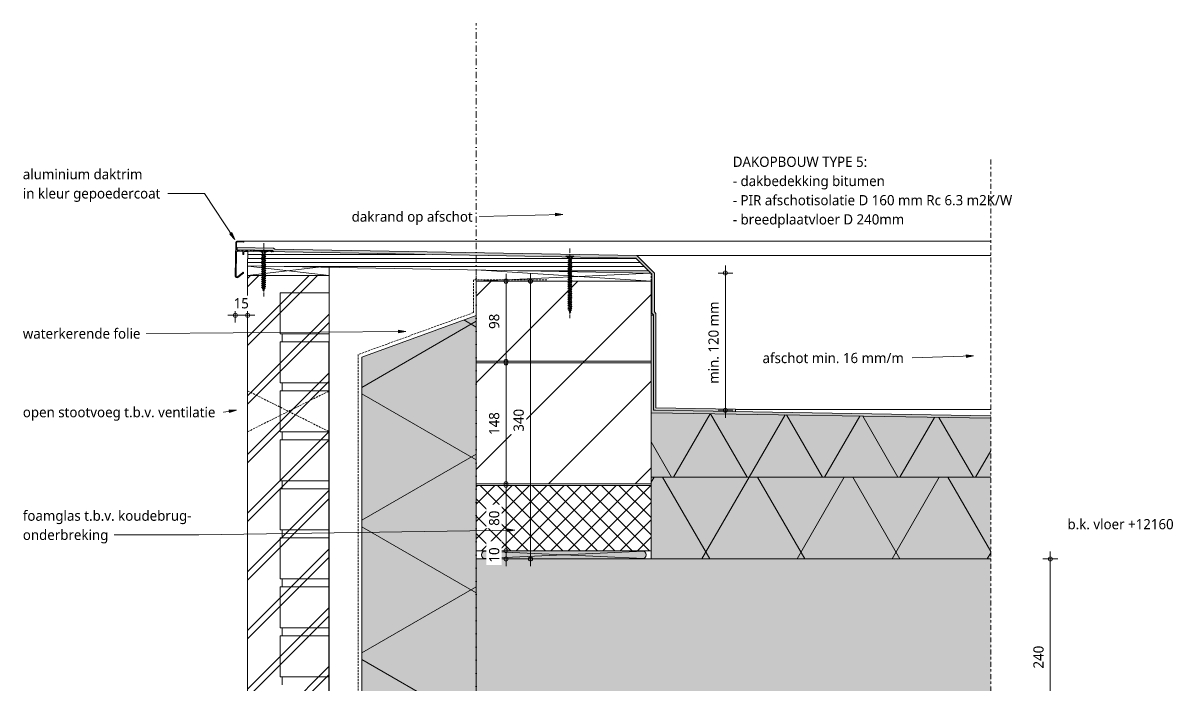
# Model space of a CAD drawing. Header units: millimetres. Extents: x -435 to 27166, y -19117 to 26500.
# Drawn here: x 7195 to 8603, y 3668 to 4478 of the extents above; entities that cross this region are included whole.
import ezdxf

# ---------------------------------------------------------------- set-up
doc = ezdxf.new("R2010")
doc.units = ezdxf.units.MM
for name, pattern in [('MV_center', [15, 6, -3, 3, -3]), ('MV_hartlijn_staal', [6.6, 5, -0.8, 0, -0.8]), ('MV_hidden', [3.75, 2.5, -1.25]), ('MV_stramien', [16, 8, -4, 0, -4])]:
    doc.linetypes.add(name, pattern=pattern)
for name, color, linetype, lineweight in [('A-ANNO-DIMS', 211, 'Continuous', 13), ('A-ANNO-DIMS-5', 211, 'Continuous', 13), ('A-DETL', 90, 'Continuous', 13), ('A-DETL-GENF', 92, 'Continuous', 18), ('G-ANNO-TEXT', 231, 'Continuous', 13)]:
    doc.layers.add(name, color=color, linetype=linetype, lineweight=lineweight)
doc.styles.add('Segoe UI_3', font='segoeui.ttf', dxfattribs={"height": 12.5})
doc.styles.add('Segoe UI_B', font='segoeui.ttf', dxfattribs={"height": 12.5})
doc.dimstyles.new('2_5_mm_4', dxfattribs={"dimscale": 304.8, "dimtxt": 13.092049, "dimasz": 0.016404, "dimexe": 0.029528, "dimexo": 0.0625, "dimgap": 0.014764, "dimtad": 1, "dimdec": 0, "dimzin": 0, "dimdsep": 46, "dimtxsty": 'Segoe UI_3', "dimblk1": 'DOTBLANK', "dimblk2": 'DOTBLANK', "dimsah": 1, "dimcen": 0.09, "dimdle": 0.029528, "dimazin": 0, "dimtfac": 1, "dimtdec": 4, "dimtix": 1, "dimtmove": 0, "dimatfit": 3, "dimfxl": 0.029528, "dimfxlon": 1, "dimtvp": 1, "dimtfill": 1, "dimtolj": 1, "dimtzin": 0, "dimarcsym": 2})

# ---------------------------------------------------------------- blocks, each defined once
blk = doc.blocks.new('42 isolatie - Type 1-3766664-Details Appartement')
at = {"layer": 'A-DETL-GENF'}
blk.add_hatch(color=256, dxfattribs=at).paths.add_polyline_path([(800.2, 0.8), (775.5, 140.8), (-50.7, 140.8), (0.3, 0.8), (776.4, 0.8)])
at = {"layer": 'A-DETL-GENF', "lineweight": 13}
h = blk.add_hatch(dxfattribs=at)
h.set_pattern_fill('FP_8', color=256, style=0, pattern_type=2)
h.set_pattern_definition([(60, (-857.8, 704), (-121.936, 70.4), []), (120, (-857.8, 704), (-121.936, -70.4), [])])
h.paths.add_polyline_path([(800.2, 0.8), (775.5, 140.8), (-50.7, 140.8), (0.3, 0.8), (776.4, 0.8)])
at = {"layer": 'A-DETL-GENF'}
for p, q in [((155.3, 140.8), (-50.7, 140.8)), ((-50.7, 140.8), (0.3, 0.8)), ((-50.7, 140.8), (0.3, 0.8)), ((247.3, 140.8), (155.3, 140.8)), ((247.3, 140.8), (155.3, 140.8)), ((487.2, 140.8), (247.3, 140.8)), ((497.3, 140.8), (487.2, 140.8)), ((497.3, 140.8), (487.2, 140.8)), ((775.5, 140.8), (497.3, 140.8)), ((800.2, 0.8), (775.5, 140.8)), ((0.3, 0.8), (800.2, 0.8)), ((0.3, 0.8), (800.2, 0.8))]:
    blk.add_line(p, q, dxfattribs=at)
blk = doc.blocks.new('21 steen_negge_s - Negge 60 mm waalformaat 50_10-4391373-Details Appartement')
at = {"layer": 'A-DETL-GENF'}
for p, q in [((60, -10), (0, -10)), ((57.5, 0), (57.5, -10)), ((60, -60), (60, -10)), ((0, -60), (60, -60))]:
    blk.add_line(p, q, dxfattribs=at)
blk = doc.blocks.new('42 isolatie - Type 1-V118-Details Appartement')
at = {"layer": 'A-DETL-GENF'}
blk.add_hatch(color=256, dxfattribs=at).paths.add_polyline_path([(0.3, 0.8), (416.1, 0.8), (416.1, 100.8), (0.3, 100.8), (0.3, 92.8)])
at = {"layer": 'A-DETL-GENF', "lineweight": 13}
h = blk.add_hatch(dxfattribs=at)
h.set_pattern_fill('FP_86', color=256, style=0, pattern_type=2)
h.set_pattern_definition([(60, (0, 0), (-87.295, 50.4), []), (120, (0, 0), (-87.295, -50.4), [])])
h.paths.add_polyline_path([(0.3, 0.8), (416.1, 0.8), (416.1, 100.8), (0.3, 100.8), (0.3, 92.8)])
at = {"layer": 'A-DETL-GENF'}
for p, q in [((416.1, 100.8), (0.3, 100.8)), ((0.3, 100.8), (0.3, 92.8)), ((0.3, 100.8), (0.3, 92.8)), ((0.3, 92.8), (0.3, 0.8)), ((0.3, 92.8), (0.3, 0.8)), ((0.3, 0.8), (416.1, 0.8)), ((0.3, 0.8), (416.1, 0.8))]:
    blk.add_line(p, q, dxfattribs=at)
blk = doc.blocks.new('42 isolatie - Type 1-V119-Details Appartement')
at = {"layer": 'A-DETL-GENF'}
blk.add_hatch(color=256, dxfattribs=at).paths.add_polyline_path([(3.3, 0.8), (416.1, 0.8), (416.1, 73), (0.3, 79.7), (0.3, 0.8)])
at = {"layer": 'A-DETL-GENF', "lineweight": 13}
h = blk.add_hatch(dxfattribs=at)
h.set_pattern_fill('FP_87', color=256, style=0, pattern_type=2)
h.set_pattern_definition([(60, (0, 0), (-69.282, 40), []), (120, (0, 0), (-69.282, -40), [])])
h.paths.add_polyline_path([(3.3, 0.8), (416.1, 0.8), (416.1, 73), (0.3, 79.7), (0.3, 0.8)])
at = {"layer": 'A-DETL-GENF'}
blk.add_line((0.3, 0.8), (416.1, 0.8), dxfattribs=at)
blk.add_line((0.3, 0.8), (416.1, 0.8), dxfattribs=at)
blk = doc.blocks.new('33 sparing - Type 1-4933717-Details Appartement')
at = {"layer": 'A-DETL-GENF'}
for p, q in [((0, 0), (0, 11.7)), ((86.7, 10.2), (0, 0)), ((100, 0), (0, 0)), ((0.6, 11.7), (100, 0)), ((100, 10), (100, 0))]:
    blk.add_line(p, q, dxfattribs=at)
blk = doc.blocks.new('28 schroeven 2D - Verzonken schroef 5_0x50mm-3138919-Details Appartement')
at = {"layer": 'A-DETL-GENF', "lineweight": 5}
for p, q in [((-4.9, 0), (4.9, 0)), ((-2, -2.4), (-4.9, 0)), ((4.9, 0), (2, -2.4)), ((-4.5, -0.3), (4.5, -0.3)), ((2.5, -4.7), (-2.5, -5.9)), ((-2.5, -5.9), (-1.8, -5.3)), ((2.5, -7.2), (-2.5, -8.3)), ((-2.5, -8.3), (-1.8, -7.7)), ((2.5, -9.6), (-2.5, -10.8)), ((-2.5, -10.8), (-1.8, -10.1)), ((2.5, -12), (-2.5, -13.2)), ((-2.5, -13.2), (-1.8, -12.6)), ((-1.5, -4), (1.5, -3.3)), ((-1.5, -3.6), (-1.5, -45)), ((1.5, -45), (1.5, -3.6)), ((1.8, -5.4), (2.5, -4.7)), ((1.8, -7.8), (2.5, -7.2)), ((1.8, -10.2), (2.5, -9.6)), ((1.8, -12.7), (2.5, -12)), ((2.5, -14.5), (-2.5, -15.6)), ((-2.5, -15.6), (-1.8, -15)), ((2.5, -16.9), (-2.5, -18.1)), ((-2.5, -18.1), (-1.8, -17.4)), ((2.5, -19.4), (-2.5, -20.5)), ((-2.5, -20.5), (-1.8, -19.9)), ((2.5, -21.8), (-2.5, -23)), ((-2.5, -23), (-1.8, -22.3)), ((2.5, -24.2), (-2.5, -25.4)), ((-2.5, -25.4), (-1.8, -24.8)), ((2.5, -26.7), (-2.5, -27.8)), ((-2.5, -27.8), (-1.8, -27.2)), ((1.8, -15.1), (2.5, -14.5)), ((1.8, -17.6), (2.5, -16.9)), ((1.8, -20), (2.5, -19.4)), ((1.8, -22.4), (2.5, -21.8)), ((1.8, -24.9), (2.5, -24.2)), ((1.8, -27.3), (2.5, -26.7)), ((2.5, -29.1), (-2.5, -30.3)), ((-2.5, -30.3), (-1.8, -29.6)), ((2.5, -31.5), (-2.5, -32.7)), ((-2.5, -32.7), (-1.8, -32.1)), ((2.5, -34), (-2.5, -35.1)), ((-2.5, -35.1), (-1.8, -34.5)), ((2.5, -36.4), (-2.5, -37.6)), ((-2.5, -37.6), (-1.8, -36.9)), ((2.5, -38.9), (-2.5, -40)), ((-2.5, -40), (-1.8, -39.4)), ((2.5, -41.3), (-2.5, -42.5)), ((-2.5, -42.5), (-1.8, -41.8)), ((1.8, -29.7), (2.5, -29.1)), ((1.8, -32.2), (2.5, -31.5)), ((1.8, -34.6), (2.5, -34)), ((1.8, -37.1), (2.5, -36.4)), ((1.8, -39.5), (2.5, -38.9)), ((1.8, -41.9), (2.5, -41.3)), ((2.5, -43.7), (-2.5, -44.9)), ((-2.5, -44.9), (-1.8, -44.3)), ((1.8, -45.8), (-1.8, -46.7)), ((-1.8, -46.7), (-1, -46)), ((-1.5, -45), (0, -50)), ((-1, -48.7), (-0.3, -48.1)), ((1, -48.2), (-1, -48.7)), ((0, -50), (1.5, -45)), ((0.3, -48.9), (1, -48.2)), ((1, -46.5), (1.8, -45.8)), ((1.8, -44.4), (2.5, -43.7))]:
    blk.add_line(p, q, dxfattribs=at)
at = {"layer": 'A-DETL-GENF'}
for p, q in [((-1.5, -3.6), (-1.5, 0)), ((1.5, -3.6), (1.5, 0))]:
    blk.add_line(p, q, dxfattribs=at)
at = {"layer": 'A-DETL-GENF', "linetype": 'MV_hartlijn_staal', "lineweight": 13}
blk.add_line((0, 9.1), (0, -55.9), dxfattribs=at)
at = {"layer": 'A-DETL-GENF', "lineweight": 5}
for centre, start, end in [((-3, -3.6), 360, 50), ((3, -3.6), 130, 180)]:
    blk.add_arc(centre, 1.5, start, end, dxfattribs=at)
for points in [[(-2.5, -5.9), (-1.8, -6.2), (1.8, -5.4)], [(-2.5, -8.3), (-1.8, -8.6), (1.8, -7.8)], [(-2.5, -10.8), (-1.8, -11.1), (1.8, -10.2)], [(-2.5, -13.2), (-1.8, -13.5), (1.8, -12.7)], [(-1.8, -5.3), (2.2, -4.5), (2.5, -4.7)], [(-1.8, -7.7), (2.2, -6.9), (2.5, -7.2)], [(-1.8, -10.1), (2.2, -9.3), (2.5, -9.6)], [(-1.8, -12.6), (2.2, -11.8), (2.5, -12)], [(-2.5, -15.6), (-1.8, -15.9), (1.8, -15.1)], [(-2.5, -18.1), (-1.8, -18.4), (1.8, -17.6)], [(-2.5, -20.5), (-1.8, -20.8), (1.8, -20)], [(-2.5, -23), (-1.8, -23.3), (1.8, -22.4)], [(-2.5, -25.4), (-1.8, -25.7), (1.8, -24.9)], [(-2.5, -27.8), (-1.8, -28.1), (1.8, -27.3)], [(-1.8, -15), (2.2, -14.2), (2.5, -14.5)], [(-1.8, -17.4), (2.2, -16.6), (2.5, -16.9)], [(-1.8, -19.9), (2.2, -19.1), (2.5, -19.4)], [(-1.8, -22.3), (2.2, -21.5), (2.5, -21.8)], [(-1.8, -24.8), (2.2, -24), (2.5, -24.2)], [(-1.8, -27.2), (2.2, -26.4), (2.5, -26.7)], [(-2.5, -30.3), (-1.8, -30.6), (1.8, -29.7)], [(-2.5, -32.7), (-1.8, -33), (1.8, -32.2)], [(-2.5, -35.1), (-1.8, -35.4), (1.8, -34.6)], [(-2.5, -37.6), (-1.8, -37.9), (1.8, -37.1)], [(-2.5, -40), (-1.8, -40.3), (1.8, -39.5)], [(-2.5, -42.5), (-1.8, -42.8), (1.8, -41.9)], [(-1.8, -29.6), (2.2, -28.8), (2.5, -29.1)], [(-1.8, -32.1), (2.2, -31.3), (2.5, -31.5)], [(-1.8, -34.5), (2.2, -33.7), (2.5, -34)], [(-1.8, -36.9), (2.2, -36.1), (2.5, -36.4)], [(-1.8, -39.4), (2.2, -38.6), (2.5, -38.9)], [(-1.8, -41.8), (2.2, -41), (2.5, -41.3)], [(-2.5, -44.9), (-1.8, -45.2), (1.8, -44.4)], [(-1.8, -44.3), (2.2, -43.5), (2.5, -43.7)], [(-1.8, -46.7), (-1.3, -46.9), (1, -46.5)], [(-1, -46), (1.6, -45.6), (1.8, -45.8)], [(-1, -48.7), (-0.8, -48.8), (0.3, -48.9)], [(-0.3, -48.1), (1, -48.1), (1, -48.2)]]:
    blk.add_open_spline(points, degree=2, dxfattribs=at)
blk = doc.blocks.new('28 schroeven 2D - Verzonken schroef 5_0x70mm-3126482-Details Appartement')
at = {"layer": 'A-DETL-GENF', "lineweight": 5}
for p, q in [((-4.9, 0), (4.9, 0)), ((-2, -2.4), (-4.9, 0)), ((4.9, 0), (2, -2.4)), ((-4.5, -0.3), (4.5, -0.3)), ((2.5, -4.7), (-2.5, -5.9)), ((-2.5, -5.9), (-1.8, -5.3)), ((2.5, -7), (-2.5, -8.2)), ((-2.5, -8.2), (-1.8, -7.5)), ((2.5, -9.3), (-2.5, -10.4)), ((-2.5, -10.4), (-1.8, -9.8)), ((2.5, -11.5), (-2.5, -12.7)), ((-2.5, -12.7), (-1.8, -12.1)), ((2.5, -13.8), (-2.5, -15)), ((-1.5, -4), (1.5, -3.3)), ((-1.5, -3.6), (-1.5, -65)), ((1.5, -65), (1.5, -3.6)), ((1.8, -5.4), (2.5, -4.7)), ((1.8, -7.6), (2.5, -7)), ((1.8, -9.9), (2.5, -9.3)), ((1.8, -12.2), (2.5, -11.5)), ((1.8, -14.5), (2.5, -13.8)), ((-2.5, -15), (-1.8, -14.3)), ((2.5, -16.1), (-2.5, -17.2)), ((-2.5, -17.2), (-1.8, -16.6)), ((2.5, -18.3), (-2.5, -19.5)), ((-2.5, -19.5), (-1.8, -18.9)), ((2.5, -20.6), (-2.5, -21.8)), ((-2.5, -21.8), (-1.8, -21.1)), ((2.5, -22.9), (-2.5, -24.1)), ((-2.5, -24.1), (-1.8, -23.4)), ((2.5, -25.2), (-2.5, -26.3)), ((-2.5, -26.3), (-1.8, -25.7)), ((2.5, -27.4), (-2.5, -28.6)), ((-2.5, -28.6), (-1.8, -27.9)), ((1.8, -16.7), (2.5, -16.1)), ((1.8, -19), (2.5, -18.3)), ((1.8, -21.3), (2.5, -20.6)), ((1.8, -23.5), (2.5, -22.9)), ((1.8, -25.8), (2.5, -25.2)), ((1.8, -28.1), (2.5, -27.4)), ((2.5, -29.7), (-2.5, -30.9)), ((-2.5, -30.9), (-1.8, -30.2)), ((2.5, -32), (-2.5, -33.1)), ((-2.5, -33.1), (-1.8, -32.5)), ((2.5, -34.2), (-2.5, -35.4)), ((-2.5, -35.4), (-1.8, -34.8)), ((2.5, -36.5), (-2.5, -37.7)), ((-2.5, -37.7), (-1.8, -37)), ((2.5, -38.8), (-2.5, -39.9)), ((-2.5, -39.9), (-1.8, -39.3)), ((2.5, -41), (-2.5, -42.2)), ((-2.5, -42.2), (-1.8, -41.6)), ((1.8, -30.3), (2.5, -29.7)), ((1.8, -32.6), (2.5, -32)), ((1.8, -34.9), (2.5, -34.2)), ((1.8, -37.1), (2.5, -36.5)), ((1.8, -39.4), (2.5, -38.8)), ((1.8, -41.7), (2.5, -41)), ((2.5, -43.3), (-2.5, -44.5)), ((-2.5, -44.5), (-1.8, -43.8)), ((2.5, -45.6), (-2.5, -46.7)), ((-2.5, -46.7), (-1.8, -46.1)), ((2.5, -47.8), (-2.5, -49)), ((-2.5, -49), (-1.8, -48.4)), ((2.5, -50.1), (-2.5, -51.3)), ((-2.5, -51.3), (-1.8, -50.6)), ((2.5, -52.4), (-2.5, -53.5)), ((-2.5, -53.5), (-1.8, -52.9)), ((2.5, -54.7), (-2.5, -55.8)), ((-2.5, -55.8), (-1.8, -55.2)), ((1.8, -43.9), (2.5, -43.3)), ((1.8, -46.2), (2.5, -45.6)), ((1.8, -48.5), (2.5, -47.8)), ((1.8, -50.8), (2.5, -50.1)), ((1.8, -53), (2.5, -52.4)), ((1.8, -55.3), (2.5, -54.7)), ((2.5, -56.9), (-2.5, -58.1)), ((-2.5, -58.1), (-1.8, -57.4)), ((2.5, -59.2), (-2.5, -60.4)), ((-2.5, -60.4), (-1.8, -59.7)), ((2.5, -61.5), (-2.5, -62.6)), ((-2.5, -62.6), (-1.8, -62)), ((2.5, -63.7), (-2.5, -64.9)), ((-2.5, -64.9), (-1.8, -64.3)), ((1.8, -65.8), (-1.8, -66.7)), ((-1.8, -66.7), (-1, -66)), ((-1.5, -65), (0, -70)), ((-1, -68.7), (-0.3, -68.1)), ((1, -68.2), (-1, -68.7)), ((0, -70), (1.5, -65)), ((0.3, -68.9), (1, -68.2)), ((1, -66.5), (1.8, -65.8)), ((1.8, -57.6), (2.5, -56.9)), ((1.8, -59.8), (2.5, -59.2)), ((1.8, -62.1), (2.5, -61.5)), ((1.8, -64.4), (2.5, -63.7))]:
    blk.add_line(p, q, dxfattribs=at)
at = {"layer": 'A-DETL-GENF'}
for p, q in [((-1.5, -3.6), (-1.5, 0)), ((1.5, -3.6), (1.5, 0))]:
    blk.add_line(p, q, dxfattribs=at)
at = {"layer": 'A-DETL-GENF', "linetype": 'MV_hartlijn_staal', "lineweight": 13}
blk.add_line((0, 9.1), (0, -75.9), dxfattribs=at)
at = {"layer": 'A-DETL-GENF', "lineweight": 5}
for centre, start, end in [((-3, -3.6), 360, 50), ((3, -3.6), 130, 180)]:
    blk.add_arc(centre, 1.5, start, end, dxfattribs=at)
for points in [[(-2.5, -5.9), (-1.8, -6.2), (1.8, -5.4)], [(-2.5, -8.2), (-1.8, -8.5), (1.8, -7.6)], [(-2.5, -10.4), (-1.8, -10.7), (1.8, -9.9)], [(-2.5, -12.7), (-1.8, -13), (1.8, -12.2)], [(-1.8, -5.3), (2.2, -4.5), (2.5, -4.7)], [(-1.8, -7.5), (2.2, -6.7), (2.5, -7)], [(-1.8, -9.8), (2.2, -9), (2.5, -9.3)], [(-1.8, -12.1), (2.2, -11.3), (2.5, -11.5)], [(-1.8, -14.3), (2.2, -13.5), (2.5, -13.8)], [(-2.5, -15), (-1.8, -15.3), (1.8, -14.5)], [(-2.5, -17.2), (-1.8, -17.5), (1.8, -16.7)], [(-2.5, -19.5), (-1.8, -19.8), (1.8, -19)], [(-2.5, -21.8), (-1.8, -22.1), (1.8, -21.3)], [(-2.5, -24.1), (-1.8, -24.3), (1.8, -23.5)], [(-2.5, -26.3), (-1.8, -26.6), (1.8, -25.8)], [(-2.5, -28.6), (-1.8, -28.9), (1.8, -28.1)], [(-1.8, -16.6), (2.2, -15.8), (2.5, -16.1)], [(-1.8, -18.9), (2.2, -18.1), (2.5, -18.3)], [(-1.8, -21.1), (2.2, -20.3), (2.5, -20.6)], [(-1.8, -23.4), (2.2, -22.6), (2.5, -22.9)], [(-1.8, -25.7), (2.2, -24.9), (2.5, -25.2)], [(-1.8, -27.9), (2.2, -27.1), (2.5, -27.4)], [(-2.5, -30.9), (-1.8, -31.2), (1.8, -30.3)], [(-2.5, -33.1), (-1.8, -33.4), (1.8, -32.6)], [(-2.5, -35.4), (-1.8, -35.7), (1.8, -34.9)], [(-2.5, -37.7), (-1.8, -38), (1.8, -37.1)], [(-2.5, -39.9), (-1.8, -40.2), (1.8, -39.4)], [(-2.5, -42.2), (-1.8, -42.5), (1.8, -41.7)], [(-1.8, -30.2), (2.2, -29.4), (2.5, -29.7)], [(-1.8, -32.5), (2.2, -31.7), (2.5, -32)], [(-1.8, -34.8), (2.2, -34), (2.5, -34.2)], [(-1.8, -37), (2.2, -36.2), (2.5, -36.5)], [(-1.8, -39.3), (2.2, -38.5), (2.5, -38.8)], [(-1.8, -41.6), (2.2, -40.8), (2.5, -41)], [(-2.5, -44.5), (-1.8, -44.8), (1.8, -43.9)], [(-2.5, -46.7), (-1.8, -47), (1.8, -46.2)], [(-2.5, -49), (-1.8, -49.3), (1.8, -48.5)], [(-2.5, -51.3), (-1.8, -51.6), (1.8, -50.8)], [(-2.5, -53.5), (-1.8, -53.8), (1.8, -53)], [(-2.5, -55.8), (-1.8, -56.1), (1.8, -55.3)], [(-1.8, -43.8), (2.2, -43), (2.5, -43.3)], [(-1.8, -46.1), (2.2, -45.3), (2.5, -45.6)], [(-1.8, -48.4), (2.2, -47.6), (2.5, -47.8)], [(-1.8, -50.6), (2.2, -49.8), (2.5, -50.1)], [(-1.8, -52.9), (2.2, -52.1), (2.5, -52.4)], [(-1.8, -55.2), (2.2, -54.4), (2.5, -54.7)], [(-2.5, -58.1), (-1.8, -58.4), (1.8, -57.6)], [(-2.5, -60.4), (-1.8, -60.6), (1.8, -59.8)], [(-2.5, -62.6), (-1.8, -62.9), (1.8, -62.1)], [(-2.5, -64.9), (-1.8, -65.2), (1.8, -64.4)], [(-1.8, -57.4), (2.2, -56.6), (2.5, -56.9)], [(-1.8, -59.7), (2.2, -58.9), (2.5, -59.2)], [(-1.8, -62), (2.2, -61.2), (2.5, -61.5)], [(-1.8, -64.3), (2.2, -63.5), (2.5, -63.7)], [(-1.8, -66.7), (-1.3, -66.9), (1, -66.5)], [(-1, -66), (1.6, -65.6), (1.8, -65.8)], [(-1, -68.7), (-0.8, -68.8), (0.3, -68.9)], [(-0.3, -68.1), (1, -68.1), (1, -68.2)]]:
    blk.add_open_spline(points, degree=2, dxfattribs=at)
blk = doc.blocks.new('33 sparing - Type 1-4933713-Details Appartement')
at = {"layer": 'A-DETL-GENF'}
for p, q in [((0, 10), (214, 10)), ((0, 0), (0, 10)), ((0, 10), (214, 0)), ((214, 10), (0, 0)), ((214, 0), (0, 0)), ((214, 10), (214, 0))]:
    blk.add_line(p, q, dxfattribs=at)
blk = doc.blocks.new('NLRS_00_DI_maskeer - Type 1-4234983-Details Appartement')
at = {"layer": 'A-DETL-GENF', "linetype": 'MV_center'}
blk.add_line((728.9, 0), (-100, 0), dxfattribs=at)
blk = doc.blocks.new('DIMBLOCK492-Details Appartement')
at = {"layer": 'A-ANNO-DIMS-5'}
for p, q in [((7786.6, 3921.2), (7786.6, 3832.2)), ((7786.6, 3912.2), (7777.6, 3912.2)), ((7786.6, 3912.2), (7795.6, 3912.2)), ((7786.6, 3832.2), (7777.6, 3832.2)), ((7786.6, 3832.2), (7795.6, 3832.2))]:
    blk.add_line(p, q, dxfattribs=at)
for centre in [(7786.6, 3912.2), (7786.6, 3832.2)]:
    blk.add_circle(centre, 2.5, dxfattribs=at)
at = {"layer": 'A-ANNO-DIMS-5', "color": 0, "insert": (7765.8, 3862.7), "char_height": 12.5, "width": 22.852, "attachment_point": 1, "rotation": 90, "line_spacing_factor": 1.142579, "style": 'Segoe UI_3', "bg_fill": 3, "box_fill_scale": 1.25, "bg_fill_color": 9, "bg_fill_true_color": 13158600, "bg_fill_transparency": 0}
blk.add_mtext('80', dxfattribs=at)
blk = doc.blocks.new('_DotBlank')
at = {"color": 0, "linetype": 'ByBlock', "lineweight": -2}
blk.add_line((-0.5, 0), (-1, 0), dxfattribs=at)
blk.add_circle((0, 0), 0.5, dxfattribs=at)
blk = doc.blocks.new('DIMBLOCK493-Details Appartement')
at = {"layer": 'A-ANNO-DIMS-5'}
for p, q in [((7786.6, 3832.2), (7777.6, 3832.2)), ((7786.6, 3832.2), (7786.6, 3813.2)), ((7786.6, 3832.2), (7795.6, 3832.2)), ((7786.6, 3822.2), (7777.6, 3822.2)), ((7786.6, 3822.2), (7795.6, 3822.2))]:
    blk.add_line(p, q, dxfattribs=at)
for centre in [(7786.6, 3832.2), (7786.6, 3822.2)]:
    blk.add_circle(centre, 2.5, dxfattribs=at)
at = {"layer": 'A-ANNO-DIMS-5', "color": 0, "insert": (7765.8, 3817.7), "char_height": 12.5, "width": 22.852, "attachment_point": 1, "rotation": 90, "line_spacing_factor": 1.142579, "style": 'Segoe UI_3', "bg_fill": 3, "box_fill_scale": 1.25, "bg_fill_color": 9, "bg_fill_true_color": 13158600, "bg_fill_transparency": 0}
blk.add_mtext('10', dxfattribs=at)
blk = doc.blocks.new('DIMBLOCK494-Details Appartement')
at = {"layer": 'A-ANNO-DIMS-5'}
for p, q in [((8055.2, 4172.2), (8046.2, 4172.2)), ((8055.2, 3995.1), (8055.2, 4181.2)), ((8055.2, 4172.2), (8064.2, 4172.2)), ((8055.2, 4004.1), (8046.2, 4004.1)), ((8055.2, 4004.1), (8064.2, 4004.1))]:
    blk.add_line(p, q, dxfattribs=at)
for centre in [(8055.2, 4172.2), (8055.2, 4004.1)]:
    blk.add_circle(centre, 2.5, dxfattribs=at)
at = {"layer": 'A-ANNO-DIMS-5', "color": 0, "insert": (8034.4, 4036.6), "char_height": 12.5, "width": 123.684, "attachment_point": 1, "rotation": 90, "line_spacing_factor": 1.142579, "style": 'Segoe UI_3', "bg_fill": 3, "box_fill_scale": 1.25, "bg_fill_color": 9, "bg_fill_true_color": 13158600, "bg_fill_transparency": 0}
blk.add_mtext('min. 120 mm', dxfattribs=at)
blk = doc.blocks.new('DIMBLOCK495-Details Appartement')
at = {"layer": 'A-ANNO-DIMS-5'}
for p, q in [((7455.1, 4120.5), (7455.1, 4129.5)), ((7470.2, 4120.5), (7470.2, 4129.5)), ((7446.1, 4120.5), (7479.2, 4120.5)), ((7455.1, 4120.5), (7455.1, 4111.5)), ((7470.2, 4120.5), (7470.2, 4111.5))]:
    blk.add_line(p, q, dxfattribs=at)
for centre in [(7455.1, 4120.5), (7470.2, 4120.5)]:
    blk.add_circle(centre, 2.5, dxfattribs=at)
at = {"layer": 'A-ANNO-DIMS-5', "color": 0, "insert": (7453.1, 4141.4), "char_height": 12.5, "width": 22.852, "attachment_point": 1, "line_spacing_factor": 1.142579, "style": 'Segoe UI_3', "bg_fill": 3, "box_fill_scale": 1.25, "bg_fill_color": 9, "bg_fill_true_color": 13158600, "bg_fill_transparency": 0}
blk.add_mtext('15', dxfattribs=at)
blk = doc.blocks.new('DIMBLOCK496-Details Appartement')
at = {"layer": 'A-ANNO-DIMS-5'}
for p, q in [((7816.6, 3813.2), (7816.6, 4171.2)), ((7816.6, 4162.2), (7807.6, 4162.2)), ((7816.6, 4162.2), (7825.6, 4162.2)), ((7816.6, 3822.2), (7807.6, 3822.2)), ((7816.6, 3822.2), (7825.6, 3822.2))]:
    blk.add_line(p, q, dxfattribs=at)
for centre in [(7816.6, 4162.2), (7816.6, 3822.2)]:
    blk.add_circle(centre, 2.5, dxfattribs=at)
at = {"layer": 'A-ANNO-DIMS-5', "color": 0, "insert": (7795.8, 3977.9), "char_height": 12.5, "width": 34.277, "attachment_point": 1, "rotation": 90, "line_spacing_factor": 1.142579, "style": 'Segoe UI_3', "bg_fill": 3, "box_fill_scale": 1.25, "bg_fill_color": 9, "bg_fill_true_color": 13158600, "bg_fill_transparency": 0}
blk.add_mtext('340', dxfattribs=at)
blk = doc.blocks.new('DIMBLOCK497-Details Appartement')
at = {"layer": 'A-ANNO-DIMS-5'}
for p, q in [((7786.6, 3905.2), (7786.6, 4071.2)), ((7786.6, 4062.2), (7777.6, 4062.2)), ((7786.6, 4062.2), (7795.6, 4062.2)), ((7786.6, 3914.2), (7777.6, 3914.2)), ((7786.6, 3914.2), (7795.6, 3914.2))]:
    blk.add_line(p, q, dxfattribs=at)
for centre in [(7786.6, 4062.2), (7786.6, 3914.2)]:
    blk.add_circle(centre, 2.5, dxfattribs=at)
at = {"layer": 'A-ANNO-DIMS-5', "color": 0, "insert": (7765.8, 3973.9), "char_height": 12.5, "width": 34.277, "attachment_point": 1, "rotation": 90, "line_spacing_factor": 1.142579, "style": 'Segoe UI_3', "bg_fill": 3, "box_fill_scale": 1.25, "bg_fill_color": 9, "bg_fill_true_color": 13158600, "bg_fill_transparency": 0}
blk.add_mtext('148', dxfattribs=at)
blk = doc.blocks.new('DIMBLOCK498-Details Appartement')
at = {"layer": 'A-ANNO-DIMS-5'}
for p, q in [((7786.6, 4055.2), (7786.6, 4171.2)), ((7786.6, 4162.2), (7777.6, 4162.2)), ((7786.6, 4162.2), (7795.6, 4162.2)), ((7786.6, 4064.2), (7777.6, 4064.2)), ((7786.6, 4064.2), (7795.6, 4064.2))]:
    blk.add_line(p, q, dxfattribs=at)
for centre in [(7786.6, 4162.2), (7786.6, 4064.2)]:
    blk.add_circle(centre, 2.5, dxfattribs=at)
at = {"layer": 'A-ANNO-DIMS-5', "color": 0, "insert": (7765.8, 4103.7), "char_height": 12.5, "width": 22.852, "attachment_point": 1, "rotation": 90, "line_spacing_factor": 1.142579, "style": 'Segoe UI_3', "bg_fill": 3, "box_fill_scale": 1.25, "bg_fill_color": 9, "bg_fill_true_color": 13158600, "bg_fill_transparency": 0}
blk.add_mtext('98', dxfattribs=at)
blk = doc.blocks.new('DIMBLOCK499-Details Appartement')
at = {"layer": 'A-ANNO-DIMS-5'}
for p, q in [((8453, 3831.2), (8453, 3573.3)), ((8453, 3822.2), (8444, 3822.2)), ((8453, 3822.2), (8462, 3822.2)), ((8453, 3582.3), (8444, 3582.3)), ((8453, 3582.3), (8462, 3582.3))]:
    blk.add_line(p, q, dxfattribs=at)
for centre in [(8453, 3822.2), (8453, 3582.3)]:
    blk.add_circle(centre, 2.5, dxfattribs=at)
at = {"layer": 'A-ANNO-DIMS-5', "color": 0, "insert": (8432.2, 3688), "char_height": 12.5, "width": 34.277, "attachment_point": 1, "rotation": 90, "line_spacing_factor": 1.142579, "style": 'Segoe UI_3', "bg_fill": 3, "box_fill_scale": 1.25, "bg_fill_color": 9, "bg_fill_true_color": 13158600, "bg_fill_transparency": 0}
blk.add_mtext('240', dxfattribs=at)

msp = doc.modelspace()

# ---------------------------------------------------------------- hatches: boundary and pattern name
at = {"layer": 'A-DETL-GENF', "lineweight": 13}
h = msp.add_hatch(dxfattribs=at)
h.set_pattern_fill('FP_83', color=254, style=0, pattern_type=2)
h.set_pattern_definition([(45, (0, 0), (-22.45064, 22.45064), []), (45, (7.938, 0), (0, 44.90128), []), (45, (-7.938, 0), (0, 44.90128), [])])
h.paths.add_polyline_path([(7457, 4166.3), (7457.5, 4166.3), (7458, 4166.4), (7458.4, 4166.7), (7465.1, 4172.2), (7465.2, 4172.5), (7465.1, 4172.7), (7465.1, 4172.9), (7464.7, 4173), (7464.5, 4173), (7464.3, 4172.9), (7457.5, 4167.4), (7457.3, 4167.3), (7457.1, 4167.3), (7456.8, 4167.4), (7456.6, 4167.5), (7456.4, 4167.6), (7456.3, 4167.8), (7456.2, 4168), (7456.2, 4168.3), (7456.5, 4198.6), (7457.2, 4198.7), (7457.9, 4198.8), (7464.2, 4198.7), (7464.4, 4198), (7464.4, 4197.2), (7464.4, 4195.2), (7464.6, 4194.8), (7464.8, 4194.7), (7465.1, 4194.7), (7465.3, 4194.8), (7465.5, 4195.2), (7465.5, 4198), (7465.7, 4198.7), (7470.4, 4198.6), (7470.4, 4198.8), (7500.1, 4198.3), (7500.3, 4198.4), (7500.5, 4198.7), (7500.5, 4198.9), (7500.2, 4199.3), (7500, 4199.3), (7498.2, 4199.4), (7497.4, 4199.7), (7496.6, 4199.8), (7495.8, 4199.7), (7495, 4199.4), (7493.1, 4199.4), (7492.3, 4199.7), (7491.5, 4199.8), (7490.7, 4199.7), (7489.9, 4199.4), (7488.2, 4199.5), (7487.4, 4199.7), (7486.6, 4199.8), (7485.7, 4199.8), (7484.9, 4199.5), (7483.2, 4199.5), (7482.4, 4199.8), (7481.6, 4199.9), (7480.7, 4199.8), (7479.9, 4199.6), (7478.2, 4199.6), (7477.4, 4199.9), (7476.6, 4200), (7475.7, 4199.9), (7474.9, 4199.6), (7473.2, 4199.6), (7472.4, 4199.9), (7471.5, 4200), (7470.7, 4199.9), (7469.9, 4199.7), (7468.2, 4199.7), (7467.8, 4200), (7467.6, 4200), (7465.5, 4200), (7465.2, 4199.9), (7464.9, 4199.7), (7463.2, 4199.7), (7462.8, 4200), (7462.6, 4200.1), (7460.4, 4200.1), (7460.2, 4200), (7459.9, 4199.8), (7458.2, 4199.8), (7457.9, 4200.1), (7457.5, 4200.2), (7457.1, 4200.2), (7456.8, 4200.2), (7456.6, 4200.4), (7456.7, 4209.8), (7456.8, 4210.1), (7457, 4210.2), (7457.2, 4210.2), (7465.2, 4210.1), (7465.6, 4210.4), (7465.6, 4210.6), (7465.6, 4210.9), (7465.4, 4211.1), (7465.1, 4211.2), (7456.7, 4211.2), (7456.4, 4211.1), (7456.1, 4210.8), (7455.8, 4210.5), (7455.7, 4210.2), (7455.6, 4209.8), (7455.1, 4168.3), (7455.2, 4167.8), (7455.4, 4167.3), (7455.7, 4166.9), (7456.1, 4166.6), (7456.5, 4166.4)])
at = {"layer": 'A-DETL-GENF'}
for color, points in [(7, [(8067.7, 4002.5), (8067.7, 4005.5), (7970.2, 4007), (7970.2, 4122.5), (7968.2, 4124.5), (7968.2, 4172.2), (7946.9, 4193.5), (7503.6, 4201.2), (7502, 4202.8), (7457.5, 4203.4), (7457.5, 4200.4), (7500.7, 4199.8), (7502.3, 4198.2), (7945.6, 4190.5), (7965.2, 4171), (7965.2, 4123.2), (7967.2, 4121.2), (7967.2, 4004.1)]), (7, [(8380, 3994.5), (8380, 3997.5), (7967.2, 4004.1), (7967.2, 4120.4), (7964.2, 4120.4), (7964.2, 4001.1), (8147.5, 3998.2)]), (9, [(7761.6, 3822.2), (7953, 3822.2), (7954.2, 3822.4), (7955.5, 3822.9), (7956.5, 3823.7), (7957.3, 3824.7), (7957.8, 3825.9), (7958, 3827.2), (7957.8, 3828.5), (7957.3, 3829.7), (7956.5, 3830.8), (7955.5, 3831.6), (7954.2, 3832.1), (7953, 3832.2), (7761.6, 3832.2), (7760.3, 3832.1), (7759.1, 3831.6), (7758.1, 3830.8), (7757.3, 3829.7), (7756.8, 3828.5), (7756.6, 3827.2), (7756.8, 3825.9), (7757.3, 3824.7), (7758.1, 3823.7), (7759.1, 3822.9), (7760.3, 3822.4)]), (9, [(7750.2, 3582.3), (7829.4, 3582.3), (7829.4, 3632.3), (8380, 3632.3), (8380, 3822.2), (7750.2, 3822.2), (7750.2, 3632.3)])]:
    msp.add_hatch(color=color, dxfattribs=at).paths.add_polyline_path(points)
at = {"layer": 'A-DETL-GENF', "lineweight": 13}
h = msp.add_hatch(dxfattribs=at)
h.set_pattern_fill('FP_36', color=254, style=0, pattern_type=2)
h.set_pattern_definition([(0, (0, 0), (0, 5), [])])
h.paths.add_polyline_path([(7964, 4172.2), (7945.6, 4190.5), (7470.4, 4198.8), (7470, 4180.8), (7673.1, 4177.2)])
h = msp.add_hatch(dxfattribs=at)
h.set_pattern_fill('FP_10', color=57, style=0, pattern_type=2)
h.set_pattern_definition([(45, (0, 0), (-35.92102, 35.92102), []), (45, (10.16, 0), (-35.92102, 35.92102), [])])
h.paths.add_polyline_path([(7554.6, 3248.7), (7570.2, 3248.7), (7570.2, 4169), (7470.2, 4169), (7470.2, 3248.7)])
h = msp.add_hatch(dxfattribs=at)
h.set_pattern_fill('FP_9', color=57, style=0, pattern_type=2)
h.set_pattern_definition([(45, (0, 0), (-53.033, 53.033), [])])
h.paths.add_polyline_path([(7964.2, 3914.2), (7964.2, 4162.2), (7750.2, 4162.2), (7750.2, 3914.2)])
h = msp.add_hatch(dxfattribs=at)
h.set_pattern_fill('FP_21', color=251, style=0, pattern_type=2)
h.set_pattern_definition([(45, (0, 0), (-10.606602, 10.606602), []), (135, (0, 0), (-10.606602, -10.606602), [])])
h.paths.add_polyline_path([(7964.2, 3832.2), (7964.2, 3912.2), (7750.2, 3912.2), (7750.2, 3832.2)])
at = {"layer": 'G-ANNO-TEXT'}
for points in [[(7856.1, 4243.9), (7847.1, 4245.3), (7847.2, 4242.1)], [(7454.7, 4213.3), (7451, 4221.7), (7448.4, 4219.9)], [(7663.9, 4100.7), (7654.9, 4102.2), (7654.9, 4099)], [(8359.1, 4070.8), (8350.1, 4072.1), (8350.2, 4068.9)], [(7456.8, 4004.5), (7447.7, 4004.6), (7448.2, 4001.5)]]:
    msp.add_hatch(color=7, dxfattribs=at).paths.add_polyline_path(points)

# ---------------------------------------------------------------- linework, layer by layer
at = {"layer": 'A-DETL', "linetype": 'MV_stramien', "lineweight": 18}
msp.add_line((7750.2, 3235.3), (7750.2, 4478.2), dxfattribs=at)
at = {"layer": 'A-DETL', "lineweight": 18}
for p, q in [((7465.1, 4211.2), (7457.1, 4211.3)), ((7457.2, 4210.2), (7465.1, 4210.1)), ((7455.6, 4209.8), (7455.1, 4168.3)), ((7456.2, 4168.3), (7456.5, 4198.6)), ((7456.6, 4200.4), (7456.7, 4209.7)), ((7502, 4202.8), (7457.5, 4203.4)), ((7457.5, 4203.4), (7457.5, 4200.4)), ((7457.5, 4200.4), (7500.7, 4199.8)), ((7457.9, 4198.8), (7464.2, 4198.7)), ((7459.9, 4199.8), (7458.2, 4199.8)), ((7462.2, 4200.1), (7460.8, 4200.1)), ((7464.9, 4199.7), (7463.2, 4199.7)), ((7464.4, 4197.2), (7464.4, 4195.2)), ((7465.5, 4195.2), (7465.5, 4197.2)), ((7465.7, 4198.7), (7470.4, 4198.6)), ((7467.2, 4200), (7466.2, 4200.1)), ((7469.9, 4199.7), (7468.2, 4199.7)), ((7470.4, 4198.8), (7470, 4180.8)), ((7945.6, 4190.5), (7470.4, 4198.8)), ((7474.9, 4199.6), (7473.2, 4199.6)), ((7479.9, 4199.6), (7478.2, 4199.6)), ((7484.9, 4199.5), (7483.2, 4199.5)), ((7489.9, 4199.4), (7488.2, 4199.5)), ((7495, 4199.4), (7493.1, 4199.4)), ((7500, 4199.3), (7498.2, 4199.4)), ((7499, 4198.3), (7500, 4198.3)), ((7500.7, 4199.8), (7502.3, 4198.2)), ((7503.6, 4201.2), (7502, 4202.8)), ((7946.9, 4193.5), (7503.6, 4201.2)), ((7964, 4172.2), (7945.6, 4190.5)), ((7968.2, 4172.2), (7946.9, 4193.5)), ((7464.3, 4172.9), (7457.8, 4167.5)), ((7458.4, 4166.7), (7465, 4172.1)), ((7470, 4180.8), (7964, 4172.2)), ((7570.2, 4169), (7470.2, 4169)), ((7470.2, 4169), (7470.2, 3248.7)), ((7570.2, 3248.7), (7570.2, 4169)), ((7750.2, 4175.9), (7964.2, 4162.2)), ((7750.2, 4162.2), (7963.3, 4172.2)), ((7964, 4172.2), (7965.2, 4171)), ((7964, 4172.2), (7964.2, 4172.2)), ((7965.2, 4171), (7965.2, 4123.2)), ((7968.2, 4124.5), (7968.2, 4172.2)), ((7964.2, 4162.2), (7750.2, 4162.2)), ((7750.2, 4162.2), (7750.2, 3914.2)), ((7964.2, 3914.2), (7964.2, 4162.2)), ((7967.2, 4120.4), (7964.2, 4120.4)), ((7965.2, 4123.2), (7967.2, 4121.2)), ((7967.2, 4121.2), (7967.2, 4120.4)), ((7967.2, 4004.1), (7967.2, 4120.4)), ((7970.2, 4122.5), (7968.2, 4124.5)), ((7970.2, 4007), (7970.2, 4122.5)), ((7750.2, 4064.2), (7964.2, 4064.2)), ((7750.2, 4062.2), (7964.2, 4062.2)), ((7964.2, 4001.1), (8380, 3994.5)), ((8380, 3997.5), (7967.2, 4004.1)), ((8067.7, 4005.5), (7970.2, 4007)), ((8067.7, 4005.2), (8067.7, 4005.5)), ((8380, 4005.2), (8067.7, 4005.2)), ((8067.7, 4005.2), (8067.7, 4002.5)), ((7750.2, 3914.2), (7964.2, 3914.2)), ((7964.2, 3912.2), (7750.2, 3912.2)), ((7750.2, 3912.2), (7750.2, 3832.2)), ((7964.2, 3832.2), (7964.2, 3912.2)), ((7750.2, 3832.2), (7964.2, 3832.2)), ((7953, 3832.2), (7761.6, 3832.2)), ((7750.2, 3822.2), (7750.2, 3582.3)), ((7964.2, 3822.2), (7750.2, 3822.2)), ((7761.6, 3822.2), (7953, 3822.2))]:
    msp.add_line(p, q, dxfattribs=at)
at = {"layer": 'A-DETL'}
for p, q in [((7465.1, 4211.2), (8380, 4211.2)), ((7946.9, 4193.5), (8380, 4193.5))]:
    msp.add_line(p, q, dxfattribs=at)
at = {"layer": 'A-DETL', "linetype": 'MV_hidden', "lineweight": 18}
for p, q in [((7750.2, 4162.2), (7750.2, 4175.9)), ((7964.2, 4162.2), (7964.2, 4172.2)), ((7836.6, 4163.7), (7746.6, 4163.7)), ((7746.6, 4163.7), (7746.6, 4123.7)), ((7746.6, 4123.7), (7605.6, 4072.4)), ((7605.6, 4072.4), (7605.6, 3380.9)), ((7470.2, 3977.9), (7570.2, 4027.9)), ((7470.2, 4027.9), (7570.2, 3977.9)), ((7967.2, 4004.1), (7969.5, 4004.1))]:
    msp.add_line(p, q, dxfattribs=at)
at = {"layer": 'A-DETL', "lineweight": 25}
msp.add_line((7570.2, 3230.3), (7570.2, 4087.9), dxfattribs=at)
at = {"layer": 'A-DETL', "lineweight": 18}
for centre, radius, start, end in [((7457.1, 4209.8), 1.5, 89.3569, 179.3569), ((7457.2, 4209.7), 0.5, 89.3569, 179.3569), ((7465.1, 4210.6), 0.525, 269.3569, 89.3569), ((7457.9, 4193.9), 4.85, 89.3569, 105.8717), ((7457.2, 4201.4), 1.22, 235.7086, 274.6242), ((7457.5, 4199.3), 0.855, 34.6033, 98.7883), ((7460.6, 4199.2), 0.902, 80.7573, 142.4272), ((7462.4, 4199.1), 1.02, 38.4874, 102.4299), ((7459.2, 4197.3), 5.25, 359.3569, 15.2237), ((7466, 4198.3), 1.73, 81.1372, 127.3778), ((7470.7, 4197.2), 5.25, 163.49, 179.3569), ((7467.4, 4199.1), 0.976, 37.1266, 103.1564), ((7471.5, 4196), 4.04, 65.3282, 113.3856), ((7476.5, 4196.4), 3.61, 62.5618, 116.1519), ((7481.5, 4196.1), 3.78, 63.8232, 114.8905), ((7486.5, 4196.1), 3.74, 63.7929, 114.9209), ((7491.5, 4196.4), 3.47, 62.7789, 117.3643), ((7496.5, 4196.4), 3.4, 60.755, 116.53), ((7500, 4198.8), 0.525, 269.3569, 89.3569), ((7464.9, 4195.2), 0.525, 179.3569, 359.3569), ((7457.1, 4168.3), 2, 179.3569, 309.3569), ((7457.1, 4168.3), 0.95, 179.3569, 309.3569), ((7464.7, 4172.5), 0.525, 309.3569, 129.3569), ((7761.6, 3827.2), 5, 90, 270), ((7953, 3827.2), 5, 270, 90)]:
    msp.add_arc(centre, radius, start, end, dxfattribs=at)
at = {"layer": 'G-ANNO-TEXT', "color": 250}
for p, q in [((7372.9, 4269.6), (7372.5, 4269.6)), ((7417.4, 4269.6), (7372.9, 4269.6)), ((7454.7, 4213.3), (7417.4, 4269.6)), ((7754.6, 4241.3), (7754.2, 4241.3)), ((7856.1, 4243.9), (7754.6, 4241.3)), ((7856.1, 4243.9), (7847.1, 4245.3)), ((7847.1, 4245.3), (7847.2, 4242.1)), ((7847.2, 4242.1), (7856.1, 4243.9)), ((7451, 4221.7), (7448.4, 4219.9)), ((7448.4, 4219.9), (7454.7, 4213.3)), ((7454.7, 4213.3), (7451, 4221.7)), ((7346.7, 4098.1), (7346.4, 4098.1)), ((7663.9, 4100.7), (7346.7, 4098.1)), ((7663.9, 4100.7), (7654.9, 4102.2)), ((7654.9, 4102.2), (7654.9, 4099)), ((7654.9, 4099), (7663.9, 4100.7)), ((8359.1, 4070.8), (8284, 4068.2)), ((8359.1, 4070.8), (8350.1, 4072.1)), ((8350.1, 4072.1), (8350.2, 4068.9)), ((8350.2, 4068.9), (8359.1, 4070.8)), ((8284, 4068.2), (8283.7, 4068.2)), ((7441, 4001.9), (7440.7, 4001.9)), ((7456.8, 4004.5), (7441, 4001.9)), ((7456.8, 4004.5), (7447.7, 4004.6)), ((7447.7, 4004.6), (7448.2, 4001.5)), ((7448.2, 4001.5), (7456.8, 4004.5)), ((7410.6, 3851.7), (7306.7, 3851.7))]:
    msp.add_line(p, q, dxfattribs=at)

# ---------------------------------------------------------------- block references
at = {"layer": 'A-DETL-GENF', "linetype": 'MV_center', "rotation": 89.99999999999623}
msp.add_blockref('NLRS_00_DI_maskeer - Type 1-4234983-Details Appartement', (8380, 3582.3), dxfattribs=at)
at = {"layer": 'A-DETL-GENF'}
for name, p in [('28 schroeven 2D - Verzonken schroef 5_0x50mm-3138919-Details Appartement', (7489.9, 4199.5)), ('28 schroeven 2D - Verzonken schroef 5_0x70mm-3126482-Details Appartement', (7864.8, 4192.9)), ('33 sparing - Type 1-4933717-Details Appartement', (7470.2, 4169)), ('42 isolatie - Type 1-V119-Details Appartement', (7963.9, 3921.4)), ('42 isolatie - Type 1-V118-Details Appartement', (7963.9, 3821.4)), ('33 sparing - Type 1-4933713-Details Appartement', (7750.2, 3822.2))]:
    msp.add_blockref(name, p, dxfattribs=at)
for name, p, rotation in [('21 steen_negge_s - Negge 60 mm waalformaat 50_10-4391373-Details Appartement', (7570.2, 4087.9), 180), ('42 isolatie - Type 1-3766664-Details Appartement', (7609.4, 4069.5), 270.0000000000011), ('21 steen_negge_s - Negge 60 mm waalformaat 50_10-4391373-Details Appartement', (7570.2, 4027.9), 180), ('21 steen_negge_s - Negge 60 mm waalformaat 50_10-4391373-Details Appartement', (7570.2, 3967.9), 180), ('21 steen_negge_s - Negge 60 mm waalformaat 50_10-4391373-Details Appartement', (7570.2, 3907.9), 180), ('21 steen_negge_s - Negge 60 mm waalformaat 50_10-4391373-Details Appartement', (7570.2, 3847.9), 180), ('21 steen_negge_s - Negge 60 mm waalformaat 50_10-4391373-Details Appartement', (7570.2, 3787.9), 180), ('21 steen_negge_s - Negge 60 mm waalformaat 50_10-4391373-Details Appartement', (7570.2, 3727.9), 180), ('21 steen_negge_s - Negge 60 mm waalformaat 50_10-4391373-Details Appartement', (7570.2, 3667.9), 180)]:
    msp.add_blockref(name, p, dxfattribs=dict(at, rotation=rotation))

# ---------------------------------------------------------------- texts
at = {"layer": 'G-ANNO-TEXT', "color": 7, "char_height": 12.5, "attachment_point": 1}
for s, insert, width, style in [('DAKOPBOUW TYPE 5:', (8064.2, 4314.6), 218.861, 'Segoe UI_B'), ('aluminium daktrim', (7195, 4299.4), 177.173, 'Segoe UI_3'), ('- dakbedekking bitumen', (8064.2, 4291.1), 230.485, 'Segoe UI_3'), ('in kleur gepoedercoat', (7195, 4275.9), 206.034, 'Segoe UI_3'), ('- PIR afschotisolatie D 160 mm Rc 6.3 m2K/W', (8064.2, 4267.6), 428.502, 'Segoe UI_3'), ('dakrand op afschot', (7597.6, 4247.5), 180.781, 'Segoe UI_3'), ('- breedplaatvloer D 240mm', (8064.2, 4244.1), 260.148, 'Segoe UI_3'), ('waterkerende folie', (7195, 4104.3), 174.367, 'Segoe UI_3'), ('afschot min. 16 mm/m', (8100.6, 4074.4), 212.848, 'Segoe UI_3'), ('open stootvoeg t.b.v. ventilatie', (7195, 4008.1), 288.608, 'Segoe UI_3'), ('foamglas t.b.v. koudebrug-', (7195, 3881.4), 251.73, 'Segoe UI_3'), ('onderbreking', (7195, 3857.9), 126.266, 'Segoe UI_3'), ('b.k. vloer +12160', (8474, 3871), 162.342, 'Segoe UI_3')]:
    msp.add_mtext(s, dxfattribs=dict(at, insert=insert, width=width, style=style))

# ---------------------------------------------------------------- dimensions: what is measured, and where the dimension line sits
at = {"layer": 'A-ANNO-DIMS'}
dim = msp.add_linear_dim(base=(8453, 3582.3), p1=(8462, 3822.2), p2=(8462, 3582.3), angle=90, dimstyle='2_5_mm_4', override={"dimpost": '<>', "dimfxl": 239.967801}, dxfattribs=at)
dim.commit()
dim.dimension.update_dxf_attribs({"geometry": 'DIMBLOCK499-Details Appartement', "text_midpoint": (8442.1, 3702.2)})

# ---------------------------------------------------------------- next in the draw order: dimensions: what is measured, and where the dimension line sits
dim = msp.add_linear_dim(base=(8055.2, 4172.2), p1=(8046.2, 4004.1), p2=(8046.2, 4172.2), angle=90, text='min. 120 mm', dimstyle='2_5_mm_4', override={"dimpost": '<>', "dimfxl": 168.147245}, dxfattribs=at)
dim.commit()
dim.dimension.update_dxf_attribs({"geometry": 'DIMBLOCK494-Details Appartement', "text_midpoint": (8044, 4088.1)})
dim = msp.add_linear_dim(base=(7470.2, 4120.5), p1=(7455.1, 4129.5), p2=(7470.2, 4129.5), dimstyle='2_5_mm_4', override={"dimpost": '<>', "dimfxl": 15.013398}, dxfattribs=at)
dim.commit()
dim.dimension.update_dxf_attribs({"geometry": 'DIMBLOCK495-Details Appartement', "text_midpoint": (7462.7, 4131.5)})
dim = msp.add_linear_dim(base=(7786.6, 3832.2), p1=(7795.6, 3912.2), p2=(7795.6, 3832.2), angle=90, dimstyle='2_5_mm_4', override={"dimpost": '<>', "dimfxl": 80}, dxfattribs=at)
dim.commit()
dim.dimension.update_dxf_attribs({"geometry": 'DIMBLOCK492-Details Appartement', "text_midpoint": (7775.6, 3872.2)})

# ---------------------------------------------------------------- next in the draw order: hatches: boundary and pattern name
at = {"layer": 'G-ANNO-TEXT'}
msp.add_hatch(color=7, dxfattribs=at).paths.add_polyline_path([(7797.3, 3857.6), (7788.3, 3859.1), (7788.3, 3855.9)])

# ---------------------------------------------------------------- next in the draw order: linework, layer by layer
at = {"layer": 'G-ANNO-TEXT', "color": 250}
for p, q in [((7797.3, 3857.6), (7788.3, 3859.1)), ((7788.3, 3859.1), (7788.3, 3855.9)), ((7797.3, 3857.6), (7410.6, 3851.7)), ((7788.3, 3855.9), (7797.3, 3857.6))]:
    msp.add_line(p, q, dxfattribs=at)

# ---------------------------------------------------------------- next in the draw order: dimensions: what is measured, and where the dimension line sits
at = {"layer": 'A-ANNO-DIMS'}
dim = msp.add_linear_dim(base=(7786.6, 3822.2), p1=(7795.6, 3832.2), p2=(7795.6, 3822.2), angle=90, dimstyle='2_5_mm_4', override={"dimpost": '<>', "dimfxl": 10}, dxfattribs=at)
dim.commit()
dim.dimension.update_dxf_attribs({"geometry": 'DIMBLOCK493-Details Appartement', "text_midpoint": (7775.6, 3827.2)})

# ---------------------------------------------------------------- next in the draw order: dimensions: what is measured, and where the dimension line sits
dim = msp.add_linear_dim(base=(7816.6, 4162.2), p1=(7807.6, 3822.2), p2=(7807.6, 4162.2), angle=90, dimstyle='2_5_mm_4', override={"dimpost": '<>', "dimfxl": 340}, dxfattribs=at)
dim.commit()
dim.dimension.update_dxf_attribs({"geometry": 'DIMBLOCK496-Details Appartement', "text_midpoint": (7805.6, 3992.2)})

# ---------------------------------------------------------------- next in the draw order: dimensions: what is measured, and where the dimension line sits
dim = msp.add_linear_dim(base=(7786.6, 4062.2), p1=(7777.6, 3914.2), p2=(7777.6, 4062.2), angle=90, dimstyle='2_5_mm_4', override={"dimpost": '<>', "dimfxl": 148}, dxfattribs=at)
dim.commit()
dim.dimension.update_dxf_attribs({"geometry": 'DIMBLOCK497-Details Appartement', "text_midpoint": (7775.6, 3988.2)})

# ---------------------------------------------------------------- next in the draw order: dimensions: what is measured, and where the dimension line sits
dim = msp.add_linear_dim(base=(7786.6, 4162.2), p1=(7777.6, 4064.2), p2=(7777.6, 4162.2), angle=90, dimstyle='2_5_mm_4', override={"dimpost": '<>', "dimfxl": 98}, dxfattribs=at)
dim.commit()
dim.dimension.update_dxf_attribs({"geometry": 'DIMBLOCK498-Details Appartement', "text_midpoint": (7775.6, 4113.2)})

doc.saveas('drawing.dxf')
